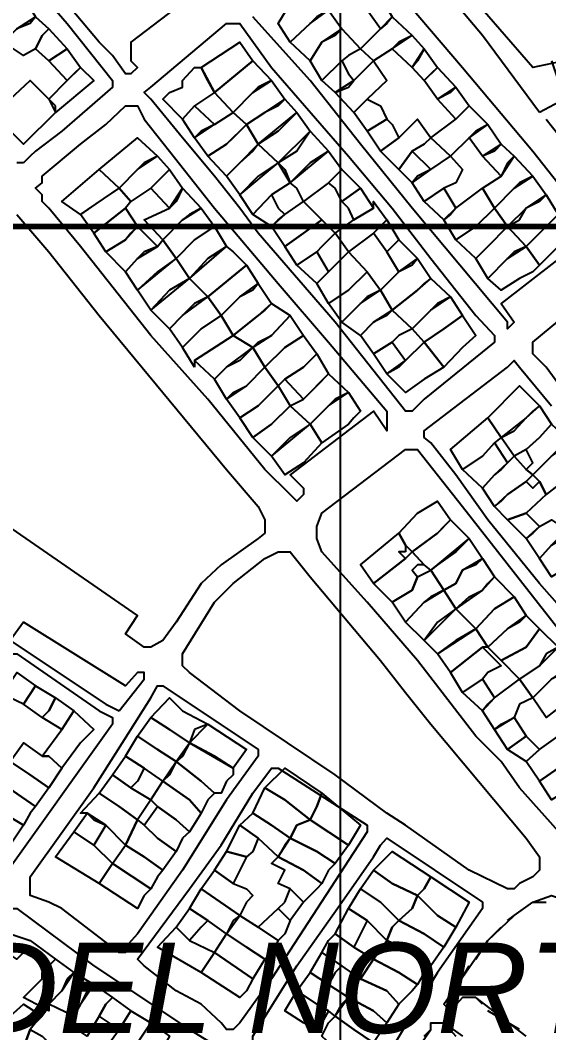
# Model space of a CAD drawing. Header units: millimetres. Extents: x -3588 to 75209, y -3737 to 38254.
# Drawn here: x 27924.9 to 28037.4, y 5693.2 to 5908.6 of the extents above; entities that cross this region are included whole.
import ezdxf

# ---------------------------------------------------------------- set-up
doc = ezdxf.new("R2010")
doc.units = ezdxf.units.MM
doc.layers.add('P', color=253, linetype='Continuous')
doc.layers.add('T', color=7, linetype='Continuous')

msp = doc.modelspace()

# ---------------------------------------------------------------- linework, layer by layer
msp.add_lwpolyline([(27993.054, 5972.044), (29582.265, 5972.044), (29582.265, 5157.048), (27993.054, 5157.048)], close=True)
at = {"layer": 'P'}
for points in [[(27944.513, 5901.088), (27941.681, 5903.92), (27927.005, 5921.412), (27918.811, 5932.423), (27910.634, 5941.737), (27901.031, 5954.172), (27901.031, 5955.292), (27901.031, 5956.701), (27918.811, 5970.256), (27920.236, 5970.256), (27921.356, 5970.256), (27932.367, 5956.701), (27945.922, 5939.209), (27962.005, 5918.884), (27966.246, 5913.523), (27967.655, 5913.523), (27966.246, 5912.098), (27960.885, 5913.523), (27948.45, 5903.92), (27948.45, 5899.967), (27949.875, 5898.559), (27948.45, 5897.151), (27947.33, 5897.151), (27944.513, 5901.088)], [(28023.268, 5905.329), (28004.063, 5928.198)], [(27924.189, 5920.292), (27934.911, 5907.873), (27944.513, 5895.726), (27944.513, 5894.318), (27933.775, 5885.004), (27928.126, 5880.763), (27927.005, 5879.643), (27925.597, 5878.234)], [(27987.98, 5909.282), (27986.571, 5907.873), (27982.33, 5903.92), (27979.786, 5907.873), (27982.33, 5912.098), (27986.571, 5914.643), (27990.524, 5910.69), (27987.98, 5909.282)], [(27927.005, 5907.873), (27924.189, 5906.737), (27921.356, 5903.92), (27920.236, 5902.512), (27917.403, 5906.737), (27921.356, 5910.69), (27925.597, 5913.523), (27928.126, 5909.282), (27927.005, 5907.873)], [(28002.943, 5907.873), (28001.535, 5906.737), (27998.702, 5910.69), (28001.535, 5913.523), (28004.063, 5909.282), (28002.943, 5907.873)], [(27991.932, 5905.329), (27989.1, 5903.92), (27986.571, 5899.967), (27982.33, 5903.92), (27986.571, 5907.873), (27990.524, 5910.69), (27993.341, 5906.737), (27991.932, 5905.329)], [(27929.55, 5905.329), (27928.126, 5902.512), (27925.597, 5901.088), (27921.356, 5903.92), (27924.189, 5906.737), (27928.126, 5909.282), (27930.958, 5906.737), (27929.55, 5905.329)], [(28005.488, 5903.92), (28004.063, 5902.512), (28000.11, 5899.967), (27997.294, 5902.512), (28001.535, 5906.737), (28004.063, 5909.282), (28008.304, 5905.329), (28005.488, 5903.92)], [(27929.55, 5905.329), (27930.958, 5906.737), (27934.911, 5902.512), (27930.958, 5899.967), (27928.126, 5902.512), (27929.55, 5905.329)], [(27966.246, 5875.402), (27959.461, 5883.596), (27952.691, 5891.774), (27951.283, 5893.198), (27952.691, 5894.318), (27968.775, 5907.873), (27970.199, 5907.873), (27971.608, 5907.873), (27978.377, 5898.559), (27994.749, 5879.643), (28004.063, 5868.632), (28012.257, 5857.91), (28021.859, 5845.763), (28025.812, 5841.538), (28025.812, 5840.114), (28010.849, 5827.983), (28008.304, 5825.438), (28006.896, 5825.438), (27991.932, 5844.355), (27975.561, 5863.271), (27971.608, 5868.632), (27966.246, 5875.402)], [(27994.749, 5901.088), (27993.341, 5899.967), (27989.1, 5895.726), (27986.571, 5899.967), (27989.1, 5903.92), (27993.341, 5906.737), (27997.294, 5902.512), (27994.749, 5901.088)], [(27964.838, 5895.726), (27963.414, 5898.559), (27971.608, 5903.92), (27974.424, 5899.967), (27966.246, 5893.198), (27964.838, 5895.726)], [(28009.424, 5899.967), (28008.304, 5898.559), (28004.063, 5902.512), (28008.304, 5905.329), (28010.849, 5902.512), (28009.424, 5899.967)], [(27936.32, 5897.151), (27934.911, 5895.726), (27930.958, 5899.967), (27934.911, 5902.512), (27937.728, 5898.559), (27936.32, 5897.151)], [(28012.257, 5897.151), (28010.849, 5895.726), (28008.304, 5898.559), (28010.849, 5902.512), (28013.665, 5898.559), (28012.257, 5897.151)], [(27975.561, 5894.318), (27974.424, 5893.198), (27970.199, 5888.957), (27966.246, 5893.198), (27974.424, 5899.967), (27978.377, 5895.726), (27975.561, 5894.318)], [(27994.749, 5897.151), (27995.885, 5895.726), (27991.932, 5893.198), (27989.1, 5895.726), (27993.341, 5899.967), (27994.749, 5897.151)], [(27994.749, 5894.318), (27995.885, 5895.726), (28000.11, 5899.967), (28002.943, 5895.726), (27998.702, 5891.774), (27995.885, 5888.957), (27991.932, 5893.198), (27994.749, 5894.318)], [(27932.367, 5890.365), (27930.958, 5891.774), (27934.911, 5895.726), (27937.728, 5898.559), (27940.561, 5895.726), (27932.367, 5888.957), (27932.367, 5890.365)], [(27956.644, 5893.198), (27959.461, 5894.318), (27959.461, 5895.726), (27962.005, 5898.559), (27963.414, 5898.559), (27966.246, 5893.198), (27962.005, 5890.365), (27959.461, 5887.549), (27955.236, 5891.774), (27956.644, 5893.198)], [(28016.482, 5893.198), (28013.665, 5891.774), (28010.849, 5895.726), (28013.665, 5898.559), (28017.618, 5894.318), (28016.482, 5893.198)], [(27930.958, 5891.774), (27932.367, 5888.957), (27925.597, 5882.187), (27918.811, 5888.957), (27922.764, 5891.774), (27927.005, 5895.726), (27930.958, 5891.774)], [(27979.786, 5890.365), (27976.969, 5888.957), (27973.016, 5886.412), (27970.199, 5888.957), (27974.424, 5893.198), (27978.377, 5895.726), (27981.21, 5891.774), (27979.786, 5890.365)], [(28019.027, 5888.957), (28017.618, 5887.549), (28013.665, 5891.774), (28017.618, 5894.318), (28020.435, 5890.365), (28019.027, 5888.957)], [(27979.786, 5885.004), (27975.561, 5882.187), (27973.016, 5886.412), (27976.969, 5888.957), (27981.21, 5891.774), (27983.739, 5888.957), (27979.786, 5885.004)], [(28001.535, 5890.365), (28002.943, 5887.549), (27998.702, 5885.004), (27995.885, 5888.957), (27998.702, 5891.774), (28001.535, 5890.365)], [(27930.958, 5868.632), (27929.55, 5870.041), (27929.55, 5871.449), (27928.126, 5872.873), (27929.55, 5873.993), (27929.55, 5875.402), (27937.728, 5882.187), (27943.089, 5886.412), (27947.33, 5890.365), (27948.45, 5890.365), (27949.875, 5890.365), (27951.283, 5887.549), (27956.644, 5880.763), (27966.246, 5868.632), (27979.786, 5852.548), (27990.524, 5840.114), (28002.943, 5825.438), (28002.943, 5822.622), (28002.943, 5821.213), (28000.11, 5825.438), (27982.33, 5811.899), (27985.163, 5809.066), (27985.163, 5807.658), (27983.739, 5806.25), (27982.33, 5807.658), (27976.969, 5813.019), (27964.838, 5827.983), (27952.691, 5841.538), (27937.728, 5860.438), (27930.958, 5868.632)], [(27963.414, 5885.004), (27962.005, 5883.596), (27959.461, 5887.549), (27962.005, 5890.365), (27966.246, 5886.412), (27963.414, 5885.004)], [(27970.199, 5883.596), (27968.775, 5882.187), (27964.838, 5879.643), (27962.005, 5883.596), (27966.246, 5886.412), (27970.199, 5888.957), (27973.016, 5886.412), (27970.199, 5883.596)], [(27983.739, 5880.763), (27979.786, 5878.234), (27975.561, 5882.187), (27983.739, 5888.957), (27986.571, 5885.004), (27983.739, 5880.763)], [(28021.859, 5885.004), (28020.435, 5883.596), (28016.482, 5879.643), (28012.257, 5883.596), (28017.618, 5887.549), (28020.435, 5890.365), (28024.388, 5886.412), (28021.859, 5885.004)], [(28004.063, 5886.412), (28005.488, 5883.596), (28001.535, 5880.763), (27998.702, 5885.004), (28002.943, 5887.549), (28004.063, 5886.412)], [(28010.849, 5882.187), (28008.304, 5880.763), (28005.488, 5876.826), (28001.535, 5880.763), (28005.488, 5883.596), (28009.424, 5887.549), (28012.257, 5883.596), (28010.849, 5882.187)], [(27974.424, 5880.763), (27971.608, 5878.234), (27968.775, 5875.402), (27964.838, 5879.643), (27968.775, 5882.187), (27973.016, 5886.412), (27975.561, 5882.187), (27974.424, 5880.763)], [(27986.571, 5878.234), (27982.33, 5873.993), (27979.786, 5878.234), (27986.571, 5885.004), (27990.524, 5880.763), (27986.571, 5878.234)], [(28025.812, 5880.763), (28023.268, 5879.643), (28020.435, 5883.596), (28024.388, 5886.412), (28027.221, 5882.187), (28025.812, 5880.763)], [(27951.283, 5878.234), (27949.875, 5876.826), (27945.922, 5872.873), (27941.681, 5876.826), (27949.875, 5883.596), (27954.1, 5879.643), (27951.283, 5878.234)], [(27975.561, 5875.402), (27971.608, 5871.449), (27968.775, 5875.402), (27971.608, 5878.234), (27975.561, 5882.187), (27979.786, 5878.234), (27975.561, 5875.402)], [(27983.739, 5872.873), (27982.33, 5873.993), (27990.524, 5880.763), (27993.341, 5876.826), (27990.524, 5873.993), (27985.163, 5870.041), (27983.739, 5872.873)], [(28009.424, 5875.402), (28008.304, 5873.993), (28005.488, 5876.826), (28008.304, 5880.763), (28012.257, 5876.826), (28009.424, 5875.402)], [(28028.629, 5878.234), (28027.221, 5875.402), (28023.268, 5879.643), (28027.221, 5882.187), (28030.037, 5879.643), (28028.629, 5878.234)], [(27925.597, 5878.234), (27924.189, 5878.234)], [(27952.691, 5872.873), (27948.45, 5870.041), (27945.922, 5872.873), (27949.875, 5876.826), (27954.1, 5879.643), (27956.644, 5876.826), (27952.691, 5872.873)], [(27981.21, 5876.826), (27982.33, 5873.993), (27978.377, 5871.449), (27974.424, 5867.224), (27971.608, 5871.449), (27979.786, 5878.234), (27981.21, 5876.826)], [(28017.618, 5873.993), (28015.074, 5872.873), (28010.849, 5870.041), (28008.304, 5873.993), (28012.257, 5876.826), (28016.482, 5879.643), (28019.027, 5876.826), (28017.618, 5873.993)], [(27941.681, 5870.041), (27937.728, 5867.224), (27933.775, 5870.041), (27941.681, 5876.826), (27945.922, 5872.873), (27941.681, 5870.041)], [(27958.053, 5870.041), (27956.644, 5868.632), (27952.691, 5872.873), (27956.644, 5876.826), (27959.461, 5872.873), (27958.053, 5870.041)], [(27991.932, 5872.873), (27990.524, 5873.993), (27993.341, 5876.826), (27997.294, 5872.873), (27993.341, 5870.041), (27991.932, 5872.873)], [(27947.33, 5868.632), (27940.561, 5863.271), (27937.728, 5867.224), (27945.922, 5872.873), (27948.45, 5870.041), (27947.33, 5868.632)], [(27960.885, 5867.224), (27959.461, 5866.088), (27955.236, 5861.863), (27951.283, 5866.088), (27956.644, 5868.632), (27959.461, 5872.873), (27963.414, 5868.632), (27960.885, 5867.224)], [(27979.786, 5868.632), (27981.21, 5867.224), (27978.377, 5864.679), (27974.424, 5867.224), (27978.377, 5871.449), (27979.786, 5868.632)], [(27994.749, 5868.632), (27993.341, 5870.041), (27997.294, 5872.873), (28000.11, 5868.632), (27995.885, 5866.088), (27994.749, 5868.632)], [(28016.482, 5867.224), (28015.074, 5866.088), (28010.849, 5870.041), (28015.074, 5872.873), (28017.618, 5868.632), (28016.482, 5867.224)], [(28021.859, 5864.679), (28017.618, 5861.863), (28015.074, 5866.088), (28017.618, 5868.632), (28023.268, 5872.873), (28025.812, 5868.632), (28021.859, 5864.679)], [(27979.786, 5866.088), (27981.21, 5867.224), (27985.163, 5870.041), (27989.1, 5866.088), (27985.163, 5863.271), (27981.21, 5860.438), (27978.377, 5864.679), (27979.786, 5866.088)], [(28000.11, 5863.271), (27994.749, 5859.318), (27991.932, 5863.271), (27995.885, 5866.088), (28000.11, 5868.632), (28000.11, 5870.041), (28002.943, 5866.088), (28000.11, 5863.271)], [(27924.189, 5867.224), (27930.958, 5859.318), (27941.681, 5845.763), (27955.236, 5829.391), (27968.775, 5813.019), (27975.561, 5805.113), (27976.969, 5802.297), (27976.969, 5799.464), (27975.561, 5798.344), (27967.655, 5792.695), (27963.414, 5788.742), (27958.053, 5780.564), (27955.236, 5776.611), (27952.691, 5775.203), (27951.283, 5775.203), (27947.33, 5778.019), (27949.875, 5781.972), (27914.586, 5806.25)], [(27948.45, 5863.271), (27947.33, 5861.863), (27943.089, 5859.318), (27940.561, 5863.271), (27947.33, 5868.632), (27949.875, 5864.679), (27948.45, 5863.271)], [(27962.005, 5861.863), (27958.053, 5857.91), (27955.236, 5861.863), (27959.461, 5866.088), (27963.414, 5868.632), (27966.246, 5864.679), (27962.005, 5861.863)], [(28024.388, 5860.438), (28021.859, 5857.91), (28017.618, 5861.863), (28021.859, 5864.679), (28025.812, 5868.632), (28028.629, 5864.679), (28024.388, 5860.438)], [(27989.1, 5860.438), (27987.98, 5859.318), (27983.739, 5856.501), (27981.21, 5860.438), (27985.163, 5863.271), (27989.1, 5866.088), (27991.932, 5863.271), (27989.1, 5860.438)], [(28004.063, 5860.438), (28002.943, 5859.318), (28000.11, 5863.271), (28002.943, 5866.088), (28005.488, 5861.863), (28004.063, 5860.438)], [(27951.283, 5859.318), (27949.875, 5857.91), (27947.33, 5855.077), (27943.089, 5859.318), (27947.33, 5861.863), (27949.875, 5864.679), (27954.1, 5860.438), (27951.283, 5859.318)], [(27964.838, 5857.91), (27960.885, 5853.669), (27958.053, 5857.91), (27962.005, 5861.863), (27966.246, 5864.679), (27968.775, 5860.438), (27964.838, 5857.91)], [(28030.037, 5859.318), (28028.629, 5857.91), (28024.388, 5853.669), (28021.859, 5857.91), (28024.388, 5860.438), (28028.629, 5864.679), (28032.582, 5860.438), (28030.037, 5859.318)], [(27954.1, 5855.077), (27949.875, 5851.124), (27947.33, 5855.077), (27949.875, 5857.91), (27954.1, 5860.438), (27955.236, 5861.863), (27958.053, 5857.91), (27954.1, 5855.077)], [(28008.304, 5856.501), (28005.488, 5855.077), (28002.943, 5859.318), (28005.488, 5861.863), (28009.424, 5857.91), (28008.304, 5856.501)], [(27970.199, 5859.318), (27973.016, 5856.501), (27964.838, 5849.716), (27960.885, 5853.669), (27968.775, 5860.438), (27970.199, 5859.318)], [(27989.1, 5853.669), (27987.98, 5852.548), (27983.739, 5856.501), (27987.98, 5859.318), (27990.524, 5855.077), (27989.1, 5853.669)], [(27994.749, 5851.124), (27990.524, 5848.307), (27987.98, 5852.548), (27990.524, 5855.077), (27994.749, 5859.318), (27998.702, 5855.077), (27994.749, 5851.124)], [(27956.644, 5851.124), (27952.691, 5846.899), (27949.875, 5851.124), (27958.053, 5857.91), (27960.885, 5853.669), (27956.644, 5851.124)], [(27974.424, 5851.124), (27971.608, 5849.716), (27967.655, 5845.763), (27964.838, 5849.716), (27973.016, 5856.501), (27975.561, 5852.548), (27974.424, 5851.124)], [(28010.849, 5852.548), (28009.424, 5851.124), (28004.063, 5846.899), (28001.535, 5851.124), (28005.488, 5855.077), (28009.424, 5857.91), (28012.257, 5853.669), (28010.849, 5852.548)], [(27998.702, 5849.716), (27997.294, 5848.307), (27993.341, 5844.355), (27990.524, 5848.307), (27994.749, 5851.124), (27998.702, 5855.077), (28001.535, 5851.124), (27998.702, 5849.716)], [(27962.005, 5848.307), (27959.461, 5845.763), (27956.644, 5842.946), (27952.691, 5846.899), (27960.885, 5853.669), (27964.838, 5849.716), (27962.005, 5848.307)], [(27976.969, 5846.899), (27975.561, 5845.763), (27970.199, 5841.538), (27967.655, 5845.763), (27971.608, 5849.716), (27975.561, 5852.548), (27978.377, 5848.307), (27976.969, 5846.899)], [(28013.665, 5848.307), (28012.257, 5846.899), (28008.304, 5842.946), (28004.063, 5846.899), (28009.424, 5851.124), (28012.257, 5853.669), (28016.482, 5849.716), (28013.665, 5848.307)], [(28002.943, 5845.763), (28000.11, 5844.355), (27997.294, 5841.538), (27993.341, 5844.355), (27997.294, 5848.307), (28001.535, 5851.124), (28004.063, 5846.899), (28002.943, 5845.763)], [(27963.414, 5842.946), (27959.461, 5838.993), (27956.644, 5842.946), (27959.461, 5845.763), (27964.838, 5849.716), (27967.655, 5845.763), (27963.414, 5842.946)], [(27978.377, 5841.538), (27974.424, 5838.993), (27970.199, 5841.538), (27975.561, 5845.763), (27978.377, 5848.307), (27982.33, 5845.763), (27978.377, 5841.538)], [(28015.074, 5842.946), (28010.849, 5840.114), (28008.304, 5842.946), (28012.257, 5846.899), (28016.482, 5849.716), (28019.027, 5845.763), (28015.074, 5842.946)], [(27962.005, 5834.752), (27959.461, 5838.993), (27963.414, 5842.946), (27967.655, 5845.763), (27970.199, 5841.538), (27962.005, 5836.177), (27962.005, 5834.752)], [(27975.561, 5840.114), (27978.377, 5841.538), (27982.33, 5845.763), (27985.163, 5841.538), (27981.21, 5838.993), (27976.969, 5834.752), (27974.424, 5838.993), (27975.561, 5840.114)], [(28005.488, 5841.538), (28004.063, 5840.114), (28000.11, 5837.585), (27997.294, 5841.538), (28000.11, 5844.355), (28004.063, 5846.899), (28008.304, 5842.946), (28005.488, 5841.538)], [(28019.027, 5838.993), (28015.074, 5834.752), (28010.849, 5840.114), (28015.074, 5842.946), (28019.027, 5845.763), (28021.859, 5841.538), (28019.027, 5838.993)], [(27971.608, 5836.177), (27968.775, 5834.752), (27966.246, 5832.224), (27962.005, 5836.177), (27970.199, 5841.538), (27974.424, 5838.993), (27971.608, 5836.177)], [(27986.571, 5836.177), (27985.163, 5834.752), (27981.21, 5832.224), (27979.786, 5830.799), (27976.969, 5834.752), (27981.21, 5838.993), (27985.163, 5841.538), (27987.98, 5837.585), (27986.571, 5836.177)], [(28005.488, 5834.752), (28002.943, 5833.344), (28000.11, 5837.585), (28004.063, 5840.114), (28006.896, 5836.177), (28005.488, 5834.752)], [(28010.849, 5832.224), (28006.896, 5829.391), (28002.943, 5833.344), (28006.896, 5836.177), (28010.849, 5840.114), (28015.074, 5834.752), (28010.849, 5832.224)], [(27973.016, 5830.799), (27968.775, 5827.983), (27966.246, 5832.224), (27968.775, 5834.752), (27974.424, 5838.993), (27976.969, 5834.752), (27973.016, 5830.799)], [(27987.98, 5830.799), (27985.163, 5827.983), (27981.21, 5832.224), (27985.163, 5834.752), (27987.98, 5837.585), (27990.524, 5833.344), (27987.98, 5830.799)], [(27970.199, 5829.391), (27973.016, 5830.799), (27976.969, 5834.752), (27979.786, 5830.799), (27975.561, 5826.574), (27971.608, 5824.03), (27968.775, 5827.983), (27970.199, 5829.391)], [(27991.932, 5827.983), (27990.524, 5826.574), (27986.571, 5822.622), (27982.33, 5826.574), (27985.163, 5827.983), (27990.524, 5833.344), (27994.749, 5829.391), (27991.932, 5827.983)], [(27978.377, 5822.622), (27974.424, 5819.789), (27971.608, 5824.03), (27975.561, 5826.574), (27979.786, 5830.799), (27982.33, 5826.574), (27978.377, 5822.622)], [(27995.885, 5824.03), (27994.749, 5822.622), (27989.1, 5818.669), (27986.571, 5822.622), (27990.524, 5826.574), (27994.749, 5829.391), (27997.294, 5825.438), (27995.885, 5824.03)], [(27982.33, 5819.789), (27978.377, 5815.852), (27974.424, 5819.789), (27978.377, 5822.622), (27982.33, 5826.574), (27986.571, 5822.622), (27982.33, 5819.789)], [(27985.163, 5814.428), (27981.21, 5811.899), (27978.377, 5815.852), (27986.571, 5822.622), (27989.1, 5818.669), (27985.163, 5814.428)], [(28025.812, 5818.669), (28023.268, 5815.852), (28019.027, 5813.019), (28016.482, 5817.26), (28024.388, 5824.03), (28027.221, 5819.789), (28025.812, 5818.669)], [(28027.221, 5813.019), (28025.812, 5811.899), (28023.268, 5809.066), (28019.027, 5813.019), (28023.268, 5815.852), (28025.812, 5818.669), (28028.629, 5814.428), (28027.221, 5813.019)], [(28015.074, 5800.888), (28013.665, 5799.464), (28008.304, 5795.527), (28006.896, 5796.936), (28005.488, 5799.464), (28009.424, 5803.705), (28013.665, 5806.25), (28016.482, 5802.297), (28015.074, 5800.888)], [(28017.618, 5795.527), (28013.665, 5792.695), (28012.257, 5791.574), (28010.849, 5792.695), (28008.304, 5795.527), (28013.665, 5799.464), (28016.482, 5802.297), (28020.435, 5798.344), (28017.618, 5795.527)], [(28006.896, 5795.527), (28005.488, 5795.527), (28006.896, 5794.103), (28000.11, 5788.742), (27997.294, 5792.695), (28005.488, 5799.464), (28006.896, 5796.936), (28006.896, 5795.527)], [(28021.859, 5792.695), (28019.027, 5791.574), (28017.618, 5788.742), (28015.074, 5787.333), (28012.257, 5791.574), (28013.665, 5792.695), (28020.435, 5798.344), (28023.268, 5794.103), (28021.859, 5792.695)], [(28009.424, 5792.695), (28008.304, 5791.574), (28009.424, 5790.15), (28008.304, 5787.333), (28004.063, 5784.789), (28000.11, 5788.742), (28006.896, 5794.103), (28008.304, 5795.527), (28010.849, 5792.695), (28009.424, 5792.695)], [(28024.388, 5788.742), (28023.268, 5787.333), (28017.618, 5783.38), (28015.074, 5787.333), (28017.618, 5788.742), (28019.027, 5791.574), (28023.268, 5794.103), (28025.812, 5790.15), (28024.388, 5788.742)], [(28012.257, 5785.925), (28010.849, 5784.789), (28006.896, 5780.564), (28004.063, 5784.789), (28008.304, 5787.333), (28009.424, 5790.15), (28012.257, 5791.574), (28015.074, 5787.333), (28012.257, 5785.925)], [(28020.435, 5785.925), (28023.268, 5787.333), (28025.812, 5790.15), (28030.037, 5785.925), (28025.812, 5783.38), (28021.859, 5779.139), (28017.618, 5783.38), (28020.435, 5785.925)], [(28013.665, 5780.564), (28010.849, 5776.611), (28006.896, 5780.564), (28010.849, 5784.789), (28015.074, 5787.333), (28017.618, 5783.38), (28013.665, 5780.564)], [(28031.174, 5780.564), (28028.629, 5779.139), (28024.388, 5775.203), (28021.859, 5779.139), (28025.812, 5783.38), (28030.037, 5785.925), (28032.582, 5781.972), (28031.174, 5780.564)], [(28017.618, 5776.611), (28013.665, 5773.778), (28010.849, 5776.611), (28017.618, 5783.38), (28021.859, 5779.139), (28017.618, 5776.611)], [(27925.597, 5780.564), (27922.764, 5776.611), (27943.089, 5763.056), (27945.922, 5761.647)], [(27945.922, 5761.647), (27951.283, 5768.417), (27951.283, 5769.825), (27949.875, 5769.825), (27947.33, 5767.009), (27925.597, 5780.564)], [(28024.388, 5775.203), (28023.268, 5775.203), (28016.482, 5769.825), (28013.665, 5773.778), (28021.859, 5779.139), (28024.388, 5775.203)], [(28024.388, 5769.825), (28023.268, 5768.417), (28019.027, 5765.6), (28016.482, 5769.825), (28023.268, 5775.203), (28027.221, 5771.25), (28024.388, 5769.825)], [(27899.911, 5741.323), (27901.031, 5744.139), (27912.042, 5760.239), (27921.356, 5772.37), (27922.764, 5773.778), (27924.189, 5773.778), (27941.681, 5761.647), (27944.513, 5760.239), (27944.513, 5758.815), (27921.356, 5726.359), (27918.811, 5722.406), (27914.586, 5717.045), (27906.681, 5703.49), (27902.44, 5700.673), (27901.031, 5700.673), (27888.901, 5710.275), (27882.115, 5712.804), (27882.115, 5715.637), (27882.115, 5717.045), (27886.356, 5722.406), (27898.487, 5738.49), (27899.911, 5741.323)], [(27922.764, 5764.464), (27921.356, 5765.6), (27924.189, 5769.825), (27928.126, 5767.009), (27925.597, 5763.056), (27922.764, 5764.464)], [(28024.388, 5763.056), (28023.268, 5761.647), (28019.027, 5765.6), (28023.268, 5768.417), (28025.812, 5764.464), (28024.388, 5763.056)], [(27930.958, 5761.647), (27929.55, 5760.239), (27925.597, 5763.056), (27928.126, 5767.009), (27932.367, 5764.464), (27930.958, 5761.647)], [(27930.958, 5720.998), (27927.005, 5722.406), (27927.005, 5724.951), (27927.005, 5726.359), (27940.561, 5745.276), (27948.45, 5757.694), (27952.691, 5764.464), (27954.1, 5767.009), (27955.236, 5767.009), (27975.561, 5753.453), (27975.561, 5752.045), (27968.775, 5742.731), (27959.461, 5727.768), (27949.875, 5714.228), (27947.33, 5711.396), (27947.33, 5710.275), (27945.922, 5710.275), (27933.775, 5719.59), (27930.958, 5720.998)], [(27930.958, 5761.647), (27932.367, 5764.464), (27936.32, 5761.647), (27933.775, 5757.694), (27929.55, 5760.239), (27930.958, 5761.647)], [(27962.005, 5757.694), (27960.885, 5754.878), (27956.644, 5757.694), (27952.691, 5760.239), (27956.644, 5764.464), (27959.461, 5761.647), (27964.838, 5758.815), (27962.005, 5757.694)], [(27937.728, 5754.878), (27933.775, 5749.501), (27930.958, 5752.045), (27929.55, 5752.045), (27933.775, 5757.694), (27936.32, 5761.647), (27940.561, 5757.694), (27937.728, 5754.878)], [(27959.461, 5752.045), (27958.053, 5750.925), (27954.1, 5753.453), (27949.875, 5756.286), (27952.691, 5760.239), (27956.644, 5757.694), (27960.885, 5754.878), (27959.461, 5752.045)], [(28027.221, 5758.815), (28030.037, 5760.239), (28032.582, 5756.286), (28028.629, 5753.453), (28025.812, 5757.694), (28027.221, 5758.815)], [(27966.246, 5752.045), (27960.885, 5754.878), (27964.838, 5758.815), (27973.016, 5753.453), (27970.199, 5749.501), (27966.246, 5752.045)], [(27956.644, 5748.092), (27955.236, 5746.684), (27951.283, 5749.501), (27947.33, 5752.045), (27949.875, 5756.286), (27954.1, 5753.453), (27958.053, 5750.925), (27956.644, 5748.092)], [(27930.958, 5752.045), (27933.775, 5749.501), (27930.958, 5745.276), (27927.005, 5748.092), (27922.764, 5750.925), (27925.597, 5754.878), (27929.55, 5752.045), (27930.958, 5752.045)], [(27968.775, 5746.684), (27967.655, 5744.139), (27966.246, 5744.139), (27963.414, 5746.684), (27958.053, 5750.925), (27960.885, 5754.878), (27970.199, 5749.501), (27970.199, 5748.092), (27968.775, 5746.684)], [(27927.005, 5748.092), (27930.958, 5745.276), (27928.126, 5741.323), (27920.236, 5746.684), (27922.764, 5750.925), (27927.005, 5748.092)], [(27949.875, 5746.684), (27948.45, 5745.276), (27944.513, 5748.092), (27947.33, 5752.045), (27951.283, 5749.501), (27949.875, 5746.684)], [(27964.838, 5742.731), (27963.414, 5739.914), (27960.885, 5742.731), (27955.236, 5746.684), (27958.053, 5750.925), (27963.414, 5746.684), (27966.246, 5744.139), (27964.838, 5742.731)], [(27963.414, 5699.265), (27958.053, 5702.082), (27951.283, 5707.443), (27949.875, 5708.851), (27960.885, 5723.815), (27967.655, 5733.129), (27974.424, 5744.139), (27978.377, 5749.501), (27979.786, 5749.501), (27998.702, 5737.37), (27998.702, 5735.961), (27978.377, 5704.626), (27971.608, 5695.312), (27970.199, 5693.904), (27968.775, 5693.904), (27967.655, 5695.312), (27963.414, 5699.265)], [(27987.98, 5741.323), (27986.571, 5738.49), (27981.21, 5742.731), (27976.969, 5745.276), (27981.21, 5749.501), (27989.1, 5744.139), (27987.98, 5741.323)], [(27927.005, 5739.914), (27925.597, 5737.37), (27921.356, 5739.914), (27917.403, 5742.731), (27920.236, 5746.684), (27928.126, 5741.323), (27927.005, 5739.914)], [(27948.45, 5745.276), (27952.691, 5742.731), (27949.875, 5738.49), (27945.922, 5741.323), (27941.681, 5744.139), (27944.513, 5748.092), (27948.45, 5745.276)], [(27960.885, 5742.731), (27963.414, 5739.914), (27960.885, 5735.961), (27958.053, 5738.49), (27954.1, 5741.323), (27952.691, 5742.731), (27955.236, 5746.684), (27960.885, 5742.731)], [(27983.739, 5737.37), (27982.33, 5734.553), (27978.377, 5737.37), (27974.424, 5739.914), (27976.969, 5745.276), (27981.21, 5742.731), (27986.571, 5738.49), (27983.739, 5737.37)], [(27939.136, 5739.914), (27937.728, 5739.914), (27941.681, 5744.139), (27945.922, 5741.323), (27949.875, 5738.49), (27947.33, 5733.129), (27943.089, 5737.37), (27939.136, 5739.914)], [(27987.98, 5741.323), (27989.1, 5744.139), (27997.294, 5737.37), (27994.749, 5733.129), (27986.571, 5738.49), (27987.98, 5741.323)], [(27959.461, 5734.553), (27958.053, 5731.72), (27954.1, 5734.553), (27951.283, 5737.37), (27954.1, 5741.323), (27958.053, 5738.49), (27960.885, 5735.961), (27959.461, 5734.553)], [(27920.236, 5738.49), (27921.356, 5739.914), (27925.597, 5737.37), (27922.764, 5733.129), (27918.811, 5735.961), (27920.236, 5738.49)], [(27940.561, 5738.49), (27943.089, 5737.37), (27940.561, 5733.129), (27936.32, 5735.961), (27939.136, 5739.914), (27940.561, 5738.49)], [(27951.283, 5737.37), (27954.1, 5734.553), (27958.053, 5731.72), (27955.236, 5727.768), (27951.283, 5730.6), (27947.33, 5733.129), (27949.875, 5738.49), (27951.283, 5737.37)], [(27981.21, 5733.129), (27979.786, 5730.6), (27975.561, 5734.553), (27971.608, 5737.37), (27974.424, 5739.914), (27978.377, 5737.37), (27982.33, 5734.553), (27981.21, 5733.129)], [(27983.739, 5737.37), (27986.571, 5738.49), (27994.749, 5733.129), (27991.932, 5729.176), (27987.98, 5731.72), (27982.33, 5734.553), (27983.739, 5737.37)], [(27940.561, 5733.129), (27944.513, 5729.176), (27941.681, 5724.951), (27932.367, 5730.6), (27936.32, 5735.961), (27940.561, 5733.129)], [(27974.424, 5731.72), (27973.016, 5730.6), (27968.775, 5731.72), (27971.608, 5737.37), (27975.561, 5734.553), (27974.424, 5731.72)], [(27983.739, 5684.301), (27975.561, 5689.951), (27974.424, 5691.071), (27974.424, 5692.479), (27983.739, 5707.443), (27993.341, 5720.998), (28000.11, 5730.6), (28001.535, 5733.129), (28002.943, 5734.553), (28023.268, 5720.998), (28023.268, 5719.59), (28013.665, 5706.034), (28004.063, 5689.951), (27995.885, 5678.94), (27994.749, 5678.94), (27993.341, 5678.94), (27990.524, 5678.94), (27983.739, 5684.301)], [(27990.524, 5727.768), (27989.1, 5724.951), (27985.163, 5727.768), (27979.786, 5730.6), (27982.33, 5734.553), (27987.98, 5731.72), (27991.932, 5729.176), (27990.524, 5727.768)], [(27954.1, 5726.359), (27952.691, 5723.815), (27944.513, 5729.176), (27947.33, 5733.129), (27951.283, 5730.6), (27955.236, 5727.768), (27954.1, 5726.359)], [(27971.608, 5727.768), (27970.199, 5724.951), (27966.246, 5727.768), (27968.775, 5731.72), (27973.016, 5730.6), (27971.608, 5727.768)], [(28010.849, 5723.815), (28009.424, 5722.406), (28004.063, 5724.951), (28000.11, 5727.768), (28004.063, 5731.72), (28012.257, 5726.359), (28010.849, 5723.815)], [(27987.98, 5723.815), (27985.163, 5720.998), (27982.33, 5723.815), (27979.786, 5724.951), (27981.21, 5727.768), (27978.377, 5729.176), (27979.786, 5730.6), (27985.163, 5727.768), (27989.1, 5724.951), (27987.98, 5723.815)], [(27951.283, 5722.406), (27949.875, 5719.59), (27941.681, 5724.951), (27944.513, 5729.176), (27952.691, 5723.815), (27951.283, 5722.406)], [(27973.016, 5720.998), (27971.608, 5718.165), (27963.414, 5723.815), (27966.246, 5727.768), (27970.199, 5724.951), (27973.016, 5723.815), (27974.424, 5722.406), (27973.016, 5720.998)], [(28008.304, 5719.59), (28005.488, 5717.045), (28001.535, 5720.998), (27997.294, 5723.815), (28000.11, 5727.768), (28004.063, 5724.951), (28009.424, 5722.406), (28008.304, 5719.59)], [(28010.849, 5723.815), (28012.257, 5726.359), (28020.435, 5720.998), (28017.618, 5715.637), (28013.665, 5718.165), (28009.424, 5722.406), (28010.849, 5723.815)], [(27970.199, 5717.045), (27968.775, 5714.228), (27964.838, 5717.045), (27960.885, 5719.59), (27963.414, 5723.815), (27971.608, 5718.165), (27970.199, 5717.045)], [(27981.21, 5720.998), (27982.33, 5723.815), (27985.163, 5720.998), (27982.33, 5717.045), (27979.786, 5719.59), (27981.21, 5720.998)], [(28004.063, 5715.637), (28002.943, 5712.804), (27998.702, 5717.045), (27994.749, 5719.59), (27997.294, 5723.815), (28001.535, 5720.998), (28005.488, 5717.045), (28004.063, 5715.637)], [(28008.304, 5719.59), (28009.424, 5722.406), (28013.665, 5718.165), (28017.618, 5715.637), (28015.074, 5711.396), (28010.849, 5714.228), (28005.488, 5717.045), (28008.304, 5719.59)], [(27912.042, 5704.626), (27915.995, 5710.275), (27921.356, 5718.165), (27922.764, 5719.59), (27924.189, 5719.59), (27940.561, 5707.443), (27960.885, 5693.904), (27978.377, 5683.165), (27987.98, 5676.396), (27989.1, 5674.987), (27990.524, 5673.579), (27990.524, 5672.155), (27978.377, 5653.254), (27976.969, 5651.83), (27974.424, 5651.83), (27971.608, 5653.254), (27954.1, 5663.977), (27928.126, 5681.757), (27909.225, 5695.312), (27909.225, 5696.72), (27907.801, 5699.265), (27909.225, 5700.673), (27912.042, 5704.626)], [(27963.414, 5715.637), (27960.885, 5712.804), (27958.053, 5715.637), (27960.885, 5719.59), (27964.838, 5717.045), (27963.414, 5715.637)], [(27981.21, 5714.228), (27979.786, 5712.804), (27975.561, 5715.637), (27979.786, 5719.59), (27982.33, 5717.045), (27981.21, 5714.228)], [(27997.294, 5714.228), (27995.885, 5711.396), (27991.932, 5714.228), (27994.749, 5719.59), (27998.702, 5717.045), (27997.294, 5714.228)], [(27978.377, 5710.275), (27976.969, 5708.851), (27973.016, 5711.396), (27968.775, 5714.228), (27971.608, 5718.165), (27975.561, 5715.637), (27979.786, 5712.804), (27978.377, 5710.275)], [(28004.063, 5715.637), (28005.488, 5717.045), (28010.849, 5714.228), (28015.074, 5711.396), (28012.257, 5707.443), (28008.304, 5710.275), (28002.943, 5712.804), (28004.063, 5715.637)], [(27930.958, 5707.443), (27925.597, 5710.275), (27924.189, 5708.851), (27920.236, 5711.396), (27922.764, 5714.228), (27927.005, 5712.804), (27932.367, 5708.851), (27930.958, 5707.443)], [(27960.885, 5712.804), (27966.246, 5710.275), (27963.414, 5706.034), (27954.1, 5711.396), (27958.053, 5715.637), (27960.885, 5712.804)], [(27973.016, 5711.396), (27976.969, 5708.851), (27974.424, 5704.626), (27966.246, 5710.275), (27968.775, 5714.228), (27973.016, 5711.396)], [(27990.524, 5712.804), (27991.932, 5714.228), (27995.885, 5711.396), (28000.11, 5708.851), (27997.294, 5704.626), (27993.341, 5707.443), (27989.1, 5710.275), (27990.524, 5712.804)], [(28021.859, 5708.851), (28024.388, 5712.804), (28027.221, 5715.637)], [(28010.849, 5706.034), (28009.424, 5703.49), (28005.488, 5706.034), (28000.11, 5708.851), (28002.943, 5712.804), (28008.304, 5710.275), (28012.257, 5707.443), (28010.849, 5706.034)], [(27973.016, 5702.082), (27971.608, 5700.673), (27963.414, 5706.034), (27966.246, 5710.275), (27974.424, 5704.626), (27973.016, 5702.082)], [(27991.932, 5706.034), (27990.524, 5703.49), (27986.571, 5706.034), (27989.1, 5710.275), (27993.341, 5707.443), (27991.932, 5706.034)], [(27934.911, 5704.626), (27933.775, 5702.082), (27930.958, 5699.265), (27930.958, 5697.841), (27925.597, 5700.673), (27929.55, 5704.626), (27929.55, 5706.034), (27930.958, 5707.443), (27932.367, 5708.851), (27936.32, 5706.034), (27934.911, 5704.626)], [(28008.304, 5702.082), (28005.488, 5699.265), (28002.943, 5702.082), (27997.294, 5704.626), (28000.11, 5708.851), (28005.488, 5706.034), (28009.424, 5703.49), (28008.304, 5702.082)], [(27939.136, 5702.082), (27937.728, 5699.265), (27936.32, 5696.72), (27930.958, 5699.265), (27933.775, 5702.082), (27936.32, 5706.034), (27940.561, 5703.49), (27939.136, 5702.082)], [(27990.524, 5703.49), (27994.749, 5700.673), (27991.932, 5696.72), (27990.524, 5697.841), (27987.98, 5699.265), (27983.739, 5702.082), (27986.571, 5706.034), (27990.524, 5703.49)], [(28016.482, 5700.673), (28020.435, 5707.443)], [(27943.089, 5699.265), (27941.681, 5696.72), (27939.136, 5692.479), (27934.911, 5695.312), (27936.32, 5696.72), (27937.728, 5699.265), (27940.561, 5703.49), (27944.513, 5700.673), (27943.089, 5699.265)], [(27995.885, 5703.49), (27997.294, 5704.626), (28002.943, 5702.082), (28005.488, 5699.265), (28002.943, 5695.312), (28000.11, 5697.841), (27994.749, 5700.673), (27995.885, 5703.49)], [(27989.1, 5695.312), (27987.98, 5693.904), (27985.163, 5695.312), (27981.21, 5697.841), (27983.739, 5702.082), (27987.98, 5699.265), (27990.524, 5697.841), (27989.1, 5695.312)], [(27928.126, 5695.312), (27927.005, 5693.904), (27925.597, 5689.951), (27920.236, 5692.479), (27922.764, 5696.72), (27925.597, 5699.265), (27929.55, 5696.72), (27928.126, 5695.312)], [(27943.089, 5699.265), (27944.513, 5700.673), (27948.45, 5697.841), (27945.922, 5693.904), (27941.681, 5696.72), (27943.089, 5699.265)], [(27993.341, 5699.265), (27994.749, 5700.673), (28000.11, 5697.841), (28002.943, 5695.312), (28000.11, 5691.071), (27995.885, 5693.904), (27991.932, 5696.72), (27993.341, 5699.265)], [(28021.859, 5700.673), (28019.027, 5700.673), (28016.482, 5697.841), (28015.074, 5699.265)], [(28023.268, 5699.265), (28021.859, 5700.673)], [(27944.513, 5688.526), (27943.089, 5689.951), (27945.922, 5693.904), (27948.45, 5697.841), (27952.691, 5695.312), (27949.875, 5691.071), (27947.33, 5687.118), (27944.513, 5688.526)], [(28031.174, 5693.904), (28024.388, 5697.841)], [(27955.236, 5689.951), (27954.1, 5688.526), (27949.875, 5691.071), (27952.691, 5695.312), (27956.644, 5692.479), (27955.236, 5689.951)], [(27990.524, 5695.312), (27991.932, 5696.72), (27995.885, 5693.904), (28000.11, 5691.071), (27997.294, 5687.118), (27993.341, 5688.526), (27989.1, 5692.479), (27990.524, 5695.312)], [(28010.849, 5692.479), (28012.257, 5693.904), (28012.257, 5695.312), (28013.665, 5695.312), (28015.074, 5695.312), (28017.618, 5692.479)], [(27929.55, 5692.479), (27930.958, 5691.071), (27929.55, 5687.118), (27925.597, 5689.951), (27927.005, 5693.904), (27929.55, 5692.479)]]:
    msp.add_lwpolyline(points, dxfattribs=at)
at = {"layer": 'P', "color": 254}
for points in [[(28088.195, 5918.884), (28092.148, 5907.873), (28080.001, 5905.329), (28080.001, 5906.737), (28046.137, 5898.559), (28046.137, 5901.088), (28033.99, 5898.559), (28017.618, 5917.476)], [(28002.943, 5917.476), (28019.027, 5898.559), (28033.99, 5880.763), (28043.592, 5868.632), (28044.713, 5866.088), (28048.954, 5860.438), (28048.954, 5859.318), (28047.545, 5859.318), (28044.713, 5861.863), (28027.221, 5848.307), (28030.037, 5844.355), (28028.629, 5842.946), (28028.629, 5844.355), (28008.304, 5868.632), (27997.294, 5882.187)], [(27997.294, 5882.187), (27986.571, 5895.726), (27974.424, 5909.282)], [(28035.399, 5888.957), (28023.268, 5905.329)], [(28037.943, 5899.967), (28040.76, 5891.774), (28035.399, 5888.957)], [(28036.807, 5887.549), (28042.184, 5880.763), (28044.713, 5882.187)], [(28031.174, 5873.993), (28030.037, 5872.873), (28025.812, 5868.632), (28023.268, 5872.873), (28027.221, 5875.402), (28030.037, 5879.643), (28033.99, 5875.402), (28031.174, 5873.993)], [(28035.399, 5870.041), (28032.582, 5868.632), (28028.629, 5864.679), (28025.812, 5868.632), (28030.037, 5872.873), (28033.99, 5875.402), (28036.807, 5871.449), (28035.399, 5870.041)], [(28031.174, 5866.088), (28032.582, 5868.632), (28036.807, 5871.449), (28039.351, 5867.224), (28036.807, 5864.679), (28032.582, 5860.438), (28028.629, 5864.679), (28031.174, 5866.088)], [(28042.184, 5861.863), (28039.351, 5860.438), (28035.399, 5856.501), (28032.582, 5860.438), (28036.807, 5864.679), (28039.351, 5867.224), (28043.592, 5863.271), (28042.184, 5861.863)], [(28033.99, 5855.077), (28031.174, 5853.669), (28027.221, 5851.124), (28024.388, 5853.669), (28028.629, 5857.91), (28032.582, 5860.438), (28035.399, 5856.501), (28033.99, 5855.077)], [(28044.713, 5824.03), (28036.807, 5834.752), (28033.99, 5837.585), (28033.99, 5838.993), (28033.99, 5840.114), (28050.362, 5853.669)], [(28046.137, 5776.611), (28035.399, 5788.742), (28024.388, 5802.297), (28017.618, 5811.899), (28012.257, 5818.669), (28010.849, 5819.789), (28010.849, 5821.213), (28028.629, 5834.752), (28030.037, 5836.177), (28031.174, 5834.752), (28037.943, 5826.574)], [(28033.99, 5825.438), (28032.582, 5824.03), (28027.221, 5819.789), (28024.388, 5824.03), (28031.174, 5830.799), (28035.399, 5826.574), (28033.99, 5825.438)], [(28030.037, 5821.213), (28032.582, 5824.03), (28035.399, 5826.574), (28037.943, 5822.622), (28035.399, 5819.789), (28032.582, 5817.26), (28030.037, 5815.852), (28027.221, 5819.789), (28030.037, 5821.213)], [(28039.351, 5817.26), (28037.943, 5815.852), (28033.99, 5811.899), (28032.582, 5813.019), (28033.99, 5814.428), (28032.582, 5817.26), (28035.399, 5819.789), (28037.943, 5822.622), (28042.184, 5818.669), (28039.351, 5817.26)], [(28043.592, 5813.019), (28042.184, 5811.899), (28036.807, 5807.658), (28035.399, 5810.475), (28033.99, 5811.899), (28037.943, 5815.852), (28042.184, 5818.669), (28044.713, 5814.428), (28043.592, 5813.019)], [(28027.221, 5750.925), (28021.859, 5756.286), (28009.424, 5772.37), (27998.702, 5784.789), (27989.1, 5795.527), (27987.98, 5798.344), (27987.98, 5800.888), (27989.1, 5803.705), (28006.896, 5817.26), (28008.304, 5817.26), (28009.424, 5817.26), (28019.027, 5805.113), (28044.713, 5772.37), (28059.676, 5753.453), (28062.509, 5750.925), (28062.509, 5749.501), (28062.509, 5748.092), (28044.713, 5734.553), (28043.592, 5734.553), (28042.184, 5734.553), (28040.76, 5734.553), (28031.174, 5745.276), (28027.221, 5750.925)], [(28032.582, 5813.019), (28033.99, 5811.899), (28032.582, 5810.475), (28028.629, 5807.658), (28025.812, 5805.113), (28023.268, 5809.066), (28025.812, 5811.899), (28028.629, 5814.428), (28030.037, 5815.852), (28032.582, 5813.019)], [(28027.221, 5806.25), (28028.629, 5807.658), (28032.582, 5810.475), (28033.99, 5809.066), (28035.399, 5810.475), (28036.807, 5807.658), (28032.582, 5803.705), (28028.629, 5802.297), (28025.812, 5805.113), (28027.221, 5806.25)], [(28033.99, 5799.464), (28032.582, 5798.344), (28028.629, 5802.297), (28032.582, 5803.705), (28035.399, 5800.888), (28033.99, 5799.464)], [(28039.351, 5798.344), (28037.943, 5796.936), (28035.399, 5794.103), (28032.582, 5798.344), (28035.399, 5800.888), (28037.943, 5802.297), (28042.184, 5799.464), (28039.351, 5798.344)], [(28044.713, 5796.936), (28046.137, 5796.936), (28042.184, 5792.695), (28037.943, 5790.15), (28035.399, 5794.103), (28037.943, 5796.936), (28042.184, 5799.464), (28043.592, 5796.936), (28044.713, 5798.344), (28044.713, 5796.936)], [(28006.896, 5765.6), (28012.257, 5758.815), (28032.582, 5734.553), (28035.399, 5730.6), (28035.399, 5727.768), (28033.99, 5726.359), (28031.174, 5724.951), (28030.037, 5723.815), (28028.629, 5723.815), (28020.435, 5727.768), (28006.896, 5737.37), (28002.943, 5739.914), (27991.932, 5748.092), (27971.608, 5761.647), (27960.885, 5769.825), (27959.461, 5771.25), (27959.461, 5773.778), (27966.246, 5784.789), (27970.199, 5788.742), (27976.969, 5794.103), (27979.786, 5795.527), (27982.33, 5795.527), (27986.571, 5790.15), (28001.535, 5772.37), (28006.896, 5765.6)], [(28032.582, 5775.203), (28027.221, 5772.37), (28024.388, 5775.203), (28028.629, 5779.139), (28032.582, 5781.972), (28035.399, 5779.139), (28032.582, 5775.203)], [(28036.807, 5773.778), (28035.399, 5771.25), (28031.174, 5768.417), (28027.221, 5772.37), (28032.582, 5775.203), (28035.399, 5779.139), (28039.351, 5775.203), (28036.807, 5773.778)], [(28040.76, 5769.825), (28037.943, 5768.417), (28033.99, 5764.464), (28031.174, 5768.417), (28035.399, 5771.25), (28039.351, 5775.203), (28042.184, 5771.25), (28040.76, 5769.825)], [(28043.592, 5765.6), (28042.184, 5764.464), (28036.807, 5760.239), (28033.99, 5764.464), (28037.943, 5768.417), (28042.184, 5771.25), (28044.713, 5767.009), (28043.592, 5765.6)], [(28031.174, 5763.056), (28030.037, 5760.239), (28025.812, 5757.694), (28023.268, 5761.647), (28025.812, 5764.464), (28031.174, 5768.417), (28033.99, 5764.464), (28031.174, 5763.056)], [(28033.99, 5754.878), (28035.399, 5753.453), (28032.582, 5750.925), (28028.629, 5753.453), (28032.582, 5756.286), (28033.99, 5754.878)], [(28040.76, 5750.925), (28039.351, 5749.501), (28035.399, 5746.684), (28032.582, 5750.925), (28035.399, 5753.453), (28039.351, 5756.286), (28043.592, 5752.045), (28040.76, 5750.925)], [(28044.713, 5746.684), (28042.184, 5745.276), (28037.943, 5742.731), (28035.399, 5746.684), (28039.351, 5749.501), (28043.592, 5752.045), (28046.137, 5748.092), (28044.713, 5746.684)], [(28020.435, 5700.673), (28019.027, 5700.673), (28016.482, 5697.841), (28015.074, 5699.265), (28024.388, 5712.804), (28030.037, 5718.165), (28033.99, 5720.998), (28037.943, 5722.406), (28042.184, 5720.998), (28044.713, 5719.59), (28062.509, 5697.841), (28073.231, 5684.301)], [(28028.629, 5717.045), (28030.037, 5718.165), (28033.99, 5720.998), (28036.807, 5720.998)], [(28032.582, 5692.479), (28021.859, 5700.673), (28020.435, 5700.673)], [(28000.11, 5676.396), (28012.257, 5693.904), (28012.257, 5695.312), (28013.665, 5695.312), (28015.074, 5695.312), (28019.027, 5692.479)]]:
    msp.add_lwpolyline(points, dxfattribs=at)
at = {"layer": 'P', "color": 254, "const_width": 1.2}
msp.add_lwpolyline([(20623.375, 5864.679), (35824.005, 5864.679)], dxfattribs=at)

# ---------------------------------------------------------------- texts
at = {"layer": 'T', "color": 254, "insert": (27773.562, 5712.34), "char_height": 19.20446, "attachment_point": 1}
msp.add_mtext('{\\fArial|b0|i1|c0|p18;BOSQUES DEL NORTE}', dxfattribs=at)

doc.saveas('drawing.dxf')
